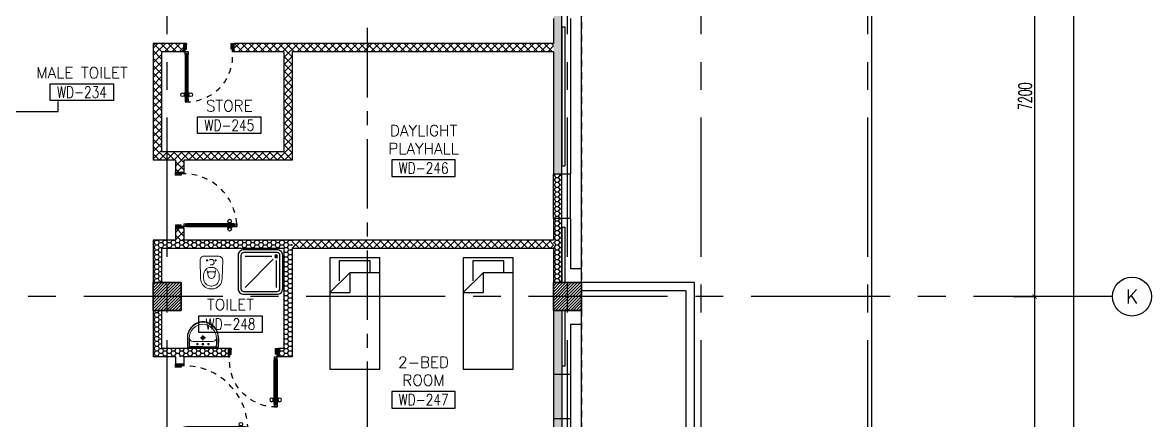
# Model space of a CAD drawing. Extents: x 88852.7 to 88945.7, y 39921.6 to 40001.1.
# Drawn here: x 88925.41 to 88945.71, y 39970.67 to 39977.82 of the extents above; entities that cross this region are included whole.
import ezdxf
from ezdxf.enums import TextEntityAlignment as Align

# ---------------------------------------------------------------- set-up
doc = ezdxf.new("R2010")
doc.units = 0
doc.header["$MEASUREMENT"] = 0
doc.header["$PDMODE"] = 34
for name, pattern in [('CENTER', [2, 1.25, -0.25, 0.25, -0.25]), ('CENTERX2', [4, 2.5, -0.5, 0.5, -0.5]), ('DASHED', [0.75, 0.5, -0.25]), ('HIDDEN', [0.375, 0.25, -0.125]), ('HIDDEN2', [0.1875, 0.125, -0.0625])]:
    doc.linetypes.add(name, pattern=pattern)
doc.layers.get('0').update_dxf_attribs({"linetype": 'CONTINUOUS'})
doc.layers.get('DEFPOINTS').update_dxf_attribs({"linetype": 'CONTINUOUS'})
for name, color, linetype in [('AX-CR', 2, 'CONTINUOUS'), ('AX-DIM', 4, 'CONTINUOUS'), ('AX-TXT', 2, 'CONTINUOUS'), ('AXES', 11, 'CENTERX2'), ('AXES1', 11, 'CENTER'), ('COL', 2, 'CONTINUOUS'), ('DOOR', 7, 'CONTINUOUS'), ('FIX', 3, 'CONTINUOUS'), ('FUR', 4, 'CONTINUOUS'), ('HAT', 8, 'CONTINUOUS'), ('HIDDEN', 9, 'HIDDEN2'), ('INSUL', 4, 'CONTINUOUS'), ('PROJ-L', 3, 'CONTINUOUS'), ('RM-BOX', 4, 'CONTINUOUS'), ('RM-NAME', 2, 'CONTINUOUS'), ('RM-NO', 2, 'CONTINUOUS'), ('WALL', 2, 'CONTINUOUS'), ('WallType', 11, 'CONTINUOUS'), ('WallType2', 3, 'CONTINUOUS'), ('WIN', 3, 'CONTINUOUS')]:
    doc.layers.add(name, color=color, linetype=linetype)
doc.styles.add('ROMANS', font='ROMANS.shx', dxfattribs={"width": 0.6})
doc.dimstyles.new('DIM-OUT', dxfattribs={"dimscale": 0, "dimtxt": 0.24, "dimasz": 0.08, "dimexe": 0.02, "dimexo": 0.02, "dimgap": 0.05, "dimtad": 1, "dimdec": 0, "dimlfac": 1000, "dimzin": 0, "dimdsep": 46, "dimtxsty": 'ROMANS', "dimblk1": 'ARCHTICK', "dimblk2": 'ARCHTICK', "dimsah": 1, "dimcen": 0.01, "dimdle": 0.08, "dimclrd": 4, "dimclre": 4, "dimclrt": 2, "dimadec": 0, "dimazin": 0, "dimtp": 2, "dimtm": 2, "dimtfac": 0.114286, "dimtdec": 0, "dimtix": 1, "dimtmove": 2, "dimatfit": 3, "dimldrblk": 'ARCHTICK', "dimfxl": 0, "dimtolj": 1, "dimtzin": 0, "dimarcsym": 0})
pattern_1 = [(0, (0, 0), (0.075, 0.04330127), [0.05, -0.1]), (120, (0, 0), (-0.074999999836, 0.043301270284), [0.05, -0.1]), (60, (0, 0), (1.64e-10, 0.086602540284), [-0.1, 0.05])]

# ---------------------------------------------------------------- blocks, each defined once
blk = doc.blocks.new('_ARCHTICK')
at = {"color": 0, "linetype": 'ByBlock', "const_width": 0.15}
blk.add_lwpolyline([(-0.5, -0.5), (0.5, 0.5)], dxfattribs=at)
blk = doc.blocks.new('*D615')
at = {"layer": 'AX-DIM', "color": 4, "lineweight": -2}
for p, q in [((88943.61, 39972.98), (88943.61, 39965.62)), ((88943.23, 39972.9), (88943.63, 39972.9)), ((88943.23, 39965.7), (88943.63, 39965.7))]:
    blk.add_line(p, q, dxfattribs=at)
at = {"layer": 'DEFPOINTS', "color": 0}
for p in [(88943.21, 39972.9), (88943.21, 39965.7), (88943.61, 39965.7)]:
    blk.add_point(p, dxfattribs=at)
at = {"layer": 'AX-DIM', "color": 4, "lineweight": -2, "xscale": 0.08, "yscale": 0.08, "zscale": 0.08}
for p, rotation in [((88943.61, 39972.9), 90), ((88943.61, 39965.7), 270)]:
    blk.add_blockref('_ARCHTICK', p, dxfattribs=dict(at, rotation=rotation))
at = {"layer": 'AX-DIM', "color": 2, "insert": (88943.44, 39969.3), "char_height": 0.24, "attachment_point": 5, "rotation": 90, "style": 'ROMANS'}
blk.add_mtext('\\A1;7200', dxfattribs=at)
blk = doc.blocks.new('*D616')
at = {"layer": 'AX-DIM', "color": 4, "lineweight": -2}
for p, q in [((88943.23, 39980.1), (88943.63, 39980.1)), ((88943.61, 39980.18), (88943.61, 39972.82)), ((88943.23, 39972.9), (88943.63, 39972.9))]:
    blk.add_line(p, q, dxfattribs=at)
at = {"layer": 'DEFPOINTS', "color": 0}
for p in [(88943.21, 39980.1), (88943.21, 39972.9), (88943.61, 39972.9)]:
    blk.add_point(p, dxfattribs=at)
at = {"layer": 'AX-DIM', "color": 4, "lineweight": -2, "xscale": 0.08, "yscale": 0.08, "zscale": 0.08}
for p, rotation in [((88943.61, 39980.1), 90), ((88943.61, 39972.9), 270)]:
    blk.add_blockref('_ARCHTICK', p, dxfattribs=dict(at, rotation=rotation))
at = {"layer": 'AX-DIM', "color": 2, "insert": (88943.44, 39976.5), "char_height": 0.24, "attachment_point": 5, "rotation": 90, "style": 'ROMANS'}
blk.add_mtext('\\A1;7200', dxfattribs=at)
blk = doc.blocks.new('*D617')
at = {"layer": 'AX-DIM', "color": 4, "lineweight": -2}
blk.add_line((88935.38, 39999.728), (88940.765, 39999.728), dxfattribs=at)
at = {"layer": 'AX-DIM', "color": 11, "lineweight": -2}
for p, q in [((88935.46, 39999.048), (88935.46, 39999.748)), ((88940.685, 39963.57), (88940.685, 39999.748))]:
    blk.add_line(p, q, dxfattribs=at)
at = {"layer": 'DEFPOINTS', "color": 0}
for p in [(88940.685, 39999.728), (88935.46, 39999.028), (88940.685, 39963.55)]:
    blk.add_point(p, dxfattribs=at)
at = {"layer": 'AX-DIM', "color": 4, "lineweight": -2, "xscale": 0.08, "yscale": 0.08, "zscale": 0.08, "rotation": 180}
blk.add_blockref('_ARCHTICK', (88935.46, 39999.728), dxfattribs=at)
at = {"layer": 'AX-DIM', "color": 4, "lineweight": -2, "xscale": 0.08, "yscale": 0.08, "zscale": 0.08}
blk.add_blockref('_ARCHTICK', (88940.685, 39999.728), dxfattribs=at)
at = {"layer": 'AX-DIM', "color": 2, "insert": (88938.073, 39999.898), "char_height": 0.24, "attachment_point": 5, "style": 'ROMANS'}
blk.add_mtext('\\A1;5225', dxfattribs=at)
blk = doc.blocks.new('*D630')
at = {"layer": 'AX-DIM', "color": 4, "lineweight": -2}
for p, q in [((88935.48, 39987.55), (88944.33, 39987.55)), ((88944.31, 39987.63), (88944.31, 39928.15)), ((88935.48, 39928.23), (88944.33, 39928.23))]:
    blk.add_line(p, q, dxfattribs=at)
at = {"layer": 'DEFPOINTS', "color": 0}
for p in [(88935.46, 39987.55), (88935.46, 39928.23), (88944.31, 39928.23)]:
    blk.add_point(p, dxfattribs=at)
at = {"layer": 'AX-DIM', "color": 4, "lineweight": -2, "xscale": 0.08, "yscale": 0.08, "zscale": 0.08}
for p, rotation in [((88944.31, 39987.55), 90), ((88944.31, 39928.23), 270)]:
    blk.add_blockref('_ARCHTICK', p, dxfattribs=dict(at, rotation=rotation))
at = {"layer": 'AX-DIM', "color": 2, "insert": (88944.14, 39957.89), "char_height": 0.24, "attachment_point": 5, "rotation": 90, "style": 'ROMANS'}
blk.add_mtext('\\A1;59320', dxfattribs=at)
blk = doc.blocks.new('WC1')
at = {"layer": 'FIX', "lineweight": 20}
for p, q in [((-210, 204), (-538, 194)), ((-727, 5), (-727, -5)), ((-674, 5), (-674, -5)), ((-534, 24), (-540, 0)), ((-540, 0), (-534, -24)), ((-475, 141), (-538, 141)), ((-395, 76), (-490, 60)), ((-339, 5), (-339, -5)), ((-137, 0), (-137, 131)), ((-137, -131), (-137, 0)), ((-538, -141), (-475, -141)), ((-538, -194), (-210, -204)), ((-490, -60), (-395, -76)), ((-213, -204), (-210, -204))]:
    blk.add_line(p, q, dxfattribs=at)
at = {"layer": 'FIX', "linetype": 'Continuous', "lineweight": 20}
blk.add_line((-420, -47), (-420, 45), dxfattribs=at)
at = {"layer": 'FIX', "linetype": 'HIDDEN2', "lineweight": 20, "ltscale": 0.3}
blk.add_circle((-245, 0), 49.8, dxfattribs=at)
at = {"layer": 'FIX', "linetype": 'HIDDEN', "lineweight": 20, "ltscale": 0.05}
for centre in [(-213, 78), (-213, -77)]:
    blk.add_circle(centre, 11.6, dxfattribs=at)
at = {"layer": 'FIX', "lineweight": 20}
for centre, radius, start, end in [((-210, 131), 73, 360, 90), ((-538, 5), 189, 90, 180), ((-538, 5), 136, 90, 180), ((-473, -7), 68.2, 128.9242, 152.8468), ((-464, -18), 82, 108.496, 128.9242), ((-475, 5), 136, 360, 90), ((-538, -5), 189, 180, 270), ((-538, -5), 136, 180, 270), ((-473, 7), 68.2, 207.1532, 231.0758), ((-464, 18), 82, 231.0758, 251.504), ((-475, -5), 136, 270, 0), ((-210, -131), 73, 270, 0)]:
    blk.add_arc(centre, radius, start, end, dxfattribs=at)
at = {"layer": 'FIX', "linetype": 'Continuous', "lineweight": 20}
for centre, start, end in [((-443, 46), 357.6662, 91.6121), ((-442, -46), 268.3879, 2.3338)]:
    blk.add_arc(centre, 22.3, start, end, dxfattribs=at)
blk = doc.blocks.new('SHR1')
at = {"layer": 'FIX'}
for p, q in [((-196, 196), (-700, 700)), ((-143, 218), (-143, 700)), ((-218, 143), (-700, 143))]:
    blk.add_line(p, q, dxfattribs=at)
for points in [[(-825, 125), (-825, 725, -0.414214), (-725, 825), (-125, 825, -0.414214), (-25, 725), (-25, 125, -0.414214), (-125, 25), (-725, 25, -0.414214)], [(-775, 125), (-775, 725, -0.414214), (-725, 775), (-125, 775, -0.414214), (-75, 725), (-75, 125, -0.414214), (-125, 75), (-725, 75, -0.414214)]]:
    blk.add_lwpolyline(points, format="xyb", close=True, dxfattribs=at)
for radius in [25, 15]:
    blk.add_circle((-143, 143), radius, dxfattribs=at)
blk = doc.blocks.new('LAV1')
at = {"layer": 'FIX', "linetype": 'ByBlock', "ltscale": 0.3}
for p, q in [((-280, 210), (-275, 50)), ((-245, 210), (-245, 85)), ((245, 210), (245, 85)), ((280, 210), (275, 50)), ((0, 60), (-220, 60)), ((0, 60), (220, 60))]:
    blk.add_line(p, q, dxfattribs=at)
at = {"layer": 'FIX', "linetype": 'Continuous', "lineweight": 20}
for p, q in [((-275, 210), (-275, 50)), ((275, 210), (275, 50)), ((0, 50), (-275, 50)), ((0, 50), (-252, 50)), ((0, 155), (-181, 155)), ((0, 155), (181, 155)), ((0, 50), (275, 50)), ((0, 50), (252, 50))]:
    blk.add_line(p, q, dxfattribs=at)
at = {"layer": 'FIX', "linetype": 'DASHED', "lineweight": 20, "ltscale": 0.05}
for p, q in [((50, 220), (-50, 220)), ((0, 170), (0, 270)), ((0, 170), (0, 270))]:
    blk.add_line(p, q, dxfattribs=at)
at = {"layer": 'FIX', "lineweight": 20}
for p, q in [((16, 107), (-15, 107)), ((0, 92), (0, 123))]:
    blk.add_line(p, q, dxfattribs=at)
for centre, radius in [((0, 220), 29.5), ((0, 220), 22.5), ((0, 107), 15.5)]:
    blk.add_circle(centre, radius, dxfattribs=at)
at = {"layer": 'FIX', "linetype": 'HIDDEN', "lineweight": 20, "ltscale": 0.05}
for centre in [(-100, 107), (100, 107)]:
    blk.add_circle(centre, 12.4, dxfattribs=at)
at = {"layer": 'FIX', "linetype": 'ByBlock', "ltscale": 0.3}
for centre, radius, start, end in [((7, 220), 287, 91.3776, 182.0064), ((-7, 220), 287, 357.9936, 88.6224), ((-220, 85), 24.9, 179.7021, 269.9486), ((220, 85), 24.9, 270.0514, 0.2979)]:
    blk.add_arc(centre, radius, start, end, dxfattribs=at)
at = {"layer": 'FIX', "linetype": 'Continuous', "lineweight": 20}
for centre, radius, start, end in [((8, 217), 283, 91.6988, 181.351), ((8, 212), 253, 91.7328, 180.4884), ((-8, 217), 283, 358.649, 88.3012), ((-8, 212), 253, 359.5116, 88.2672), ((-179, 222), 66.9, 190.2006, 268.0786), ((179, 222), 66.9, 271.9214, 349.7994)]:
    blk.add_arc(centre, radius, start, end, dxfattribs=at)
blk = doc.blocks.new('*X584')
at = {"color": 0}
for p, q in [((253129, 162707), (253611, 163190)), ((253129, 162760), (253558, 163190)), ((253129, 162813), (253505, 163190)), ((253129, 162866), (253452, 163190)), ((253129, 162919), (253399, 163190)), ((253129, 162972), (253346, 163190)), ((253129, 163025), (253293, 163190)), ((253129, 163079), (253240, 163190)), ((253129, 163132), (253187, 163190)), ((253164, 162690), (253629, 163154)), ((253217, 162690), (253629, 163101)), ((253270, 162690), (253629, 163048)), ((253323, 162690), (253629, 162995)), ((253376, 162690), (253629, 162942)), ((253429, 162690), (253629, 162889)), ((253482, 162690), (253629, 162836)), ((253535, 162690), (253629, 162783)), ((253588, 162690), (253629, 162730))]:
    blk.add_line(p, q, dxfattribs=at)
blk = doc.blocks.new('COL50')
at = {"layer": 'COL'}
blk.add_lwpolyline([(-250, 250), (-250, -250), (250, -250), (250, 250)], close=True, dxfattribs=at)
blk = doc.blocks.new('RM1')
at = {"layer": 'RM-BOX'}
blk.add_lwpolyline([(570, -200), (-570, -200), (-570, -500), (570, -500)], close=True, dxfattribs=at)
at = {"layer": 'RM-NAME', "style": 'ROMANS'}
for tag, p in [('ROOMNAME1', (0, 324)), ('ROOMNAME2', (0, 0))]:
    blk.add_attdef(tag, text='', height=200, dxfattribs=at).set_placement(p, align=Align.MIDDLE)
at = {"layer": 'RM-NO', "style": 'ROMANS', "width": 0.8}
blk.add_attdef('ROOMNO', text='', height=200, dxfattribs=at).set_placement((0, -350), align=Align.MIDDLE)
blk = doc.blocks.new('AH20A')
at = {"layer": 'FUR'}
for p, q in [((0, 0.5), (0, -0.5)), ((1, 0.5), (0, 0.5)), ((0.136, 0.5), (0.136, -0.099)), ((1, -0.5), (1, 0.5)), ((0.136, 0.311), (0.028, 0.311)), ((0.028, 0.311), (0.028, -0.309)), ((0.136, -0.099), (0.313, -0.5)), ((0.136, -0.099), (0.313, -0.099)), ((0.313, -0.5), (0.313, -0.099)), ((0.028, -0.309), (0.208, -0.309)), ((0, -0.5), (1, -0.5))]:
    blk.add_line(p, q, dxfattribs=at)
blk = doc.blocks.new('DOOR90')
at = {"layer": 'DOOR', "linetype": 'ByBlock'}
for p, q in [((0, 0), (-150, 0)), ((-200, -25), (-1000, -25)), ((-200, -42), (-1000, -42)), ((-200, -58), (-1000, -58)), ((-1000, -75), (-200, -75))]:
    blk.add_line(p, q, dxfattribs=at)
at = {"layer": 'DOOR', "color": 0, "linetype": 'ByBlock'}
for p, q in [((-150, 0), (-150, -25)), ((-150, 0), (0, 0)), ((0, -50), (0, 0)), ((-1050, -25), (-1050, -75)), ((-1050, -75), (-1050, -25)), ((-1000, -25), (-1050, -25)), ((-1000, -75), (-1050, -75)), ((-1020, -42), (-1020, -58)), ((-1000, -42), (-1020, -42)), ((-1000, -58), (-1020, -58)), ((-1000, -25), (-1000, -42)), ((-1000, -58), (-1000, -75)), ((-968, -25), (-968, -18)), ((-878, -18), (-968, -18)), ((-968, -75), (-968, -82)), ((-878, -82), (-968, -82)), ((-955, -18), (-955, -9)), ((-955, -9), (-890, -9)), ((-955, -18), (-890, -18)), ((-955, -82), (-955, -91)), ((-955, -82), (-890, -82)), ((-955, -91), (-890, -91)), ((-890, -18), (-890, -9)), ((-890, -82), (-890, -91)), ((-878, -25), (-878, -18)), ((-878, -75), (-878, -82)), ((-200, -42), (-200, -25)), ((-200, -25), (-150, -25)), ((-180, -42), (-200, -42)), ((-200, -75), (-200, -58)), ((-200, -58), (-180, -58)), ((-150, -75), (-200, -75)), ((-180, -58), (-180, -42)), ((-150, -75), (-150, -25)), ((-150, -25), (-100, -25)), ((-100, -25), (-100, -50)), ((-100, -50), (0, -50)), ((-150, -900), (-150, -875)), ((-150, -875), (-100, -875)), ((0, -900), (-150, -900)), ((-150, -900), (0, -900)), ((-100, -850), (0, -850)), ((-100, -875), (-100, -850)), ((0, -850), (0, -900))]:
    blk.add_line(p, q, dxfattribs=at)
at = {"layer": 'DOOR', "color": 9, "linetype": 'ByBlock'}
for p, q in [((0, -50), (-114, 0)), ((0, -50), (-40, 0)), ((0, -50), (-100, -37)), ((0, -850), (-114, -900)), ((0, -850), (-100, -863)), ((0, -850), (-40, -900))]:
    blk.add_line(p, q, dxfattribs=at)
at = {"layer": 'DOOR', "color": 0, "linetype": 'ByBlock'}
for centre in [(-923, 24), (-923, -124)]:
    blk.add_circle(centre, 32.4, dxfattribs=at)
at = {"layer": 'DOOR', "color": 9, "linetype": 'ByBlock'}
for centre, radius, start, end in [((0, -50), 74.4, 137.7764, 180), ((0, -50), 54.4, 113.2074, 180), ((0, -50), 154, 161.1053, 166.2858), ((0, -50), 134, 158.1598, 169.28), ((0, -50), 114, 154.0838, 167.3774), ((0, -50), 94.4, 148.0182, 180), ((0, -50), 34.4, 90, 180), ((0, -50), 14.4, 90, 180), ((0, -850), 154, 193.7142, 198.8947), ((0, -850), 134, 190.72, 201.8402), ((0, -850), 94.4, 180, 211.9818), ((0, -850), 74.4, 180, 222.2236), ((0, -850), 54.4, 180, 246.7926), ((0, -850), 34.4, 180, 270), ((0, -850), 14.4, 180, 270)]:
    blk.add_arc(centre, radius, start, end, dxfattribs=at)
at = {"layer": 'DOOR', "linetype": 'HIDDEN', "ltscale": 0.5}
blk.add_arc((-222, -50), 828, 178.2701, 275.003, dxfattribs=at)
blk = doc.blocks.new('DOOR-10')
at = {"layer": 'DOOR', "color": 0, "linetype": 'ByBlock'}
for p, q in [((-76, 1018), (-83, 1018)), ((-83, 928), (-83, 1018)), ((-26, 1100), (-76, 1100)), ((-76, 1100), (-26, 1100)), ((-76, 1050), (-76, 1100)), ((-59, 1050), (-76, 1050)), ((-43, 1070), (-59, 1070)), ((-59, 1050), (-59, 1070)), ((-43, 1050), (-43, 1070)), ((-26, 1050), (-43, 1050)), ((-26, 1050), (-26, 1100)), ((-26, 1018), (-18, 1018)), ((-18, 928), (-18, 1018)), ((-83, 1005), (-92, 1005)), ((-92, 1005), (-92, 940)), ((-83, 940), (-92, 940)), ((-83, 1005), (-83, 940)), ((-76, 928), (-83, 928)), ((-26, 928), (-18, 928)), ((-18, 1005), (-9, 1005)), ((-18, 1005), (-18, 940)), ((-18, 940), (-9, 940)), ((-9, 1005), (-9, 940)), ((-1001, 0), (-1001, 150)), ((-1001, 150), (-976, 150)), ((-1001, 150), (-1001, 0)), ((-951, 0), (-1001, 0)), ((-976, 150), (-976, 100)), ((-976, 100), (-951, 100)), ((-951, 100), (-951, 0)), ((-76, 200), (-59, 200)), ((-76, 150), (-76, 200)), ((-76, 150), (-26, 150)), ((-59, 200), (-59, 180)), ((-59, 180), (-43, 180)), ((-51, 100), (-51, 0)), ((-26, 100), (-51, 100)), ((-51, 0), (-1, 0)), ((-43, 200), (-26, 200)), ((-43, 180), (-43, 200)), ((-26, 200), (-26, 150)), ((-1, 150), (-26, 150)), ((-26, 150), (-26, 100))]:
    blk.add_line(p, q, dxfattribs=at)
at = {"layer": 'DOOR', "linetype": 'ByBlock'}
for p, q in [((-76, 1050), (-76, 200)), ((-59, 200), (-59, 1050)), ((-43, 200), (-43, 1050)), ((-26, 200), (-26, 1050))]:
    blk.add_line(p, q, dxfattribs=at)
at = {"layer": 'DOOR', "color": 9, "linetype": 'ByBlock'}
for p, q in [((-951, 0), (-1001, 114)), ((-951, 0), (-1001, 40)), ((-951, 0), (-964, 100)), ((-51, 0), (-1, 114)), ((-51, 0), (-37, 100)), ((-51, 0), (-1, 40)), ((-1, 0), (-1, 150))]:
    blk.add_line(p, q, dxfattribs=at)
at = {"layer": 'DOOR', "color": 0, "linetype": 'ByBlock'}
for centre in [(-124, 973), (23, 973)]:
    blk.add_circle(centre, 32.4, dxfattribs=at)
at = {"layer": 'DOOR', "linetype": 'HIDDEN', "ltscale": 0.5}
blk.add_arc((-23, 149), 952, 93.1482, 179.9482, dxfattribs=at)
at = {"layer": 'DOOR', "color": 9, "linetype": 'ByBlock'}
for centre, radius, start, end in [((-951, 0), 154, 103.7142, 108.8947), ((-951, 0), 134, 100.72, 111.8402), ((-951, 0), 94.4, 90, 121.9818), ((-951, 0), 74.4, 90, 132.2236), ((-951, 0), 54.4, 90, 156.7926), ((-951, 0), 34.4, 90, 180), ((-951, 0), 14.4, 90, 180), ((-51, 0), 94.4, 58.0182, 90), ((-51, 0), 74.4, 47.7764, 90), ((-51, 0), 54.4, 23.2074, 90), ((-51, 0), 34.4, 0, 90), ((-51, 0), 14.4, 0, 90), ((-51, 0), 134, 68.1598, 79.28), ((-51, 0), 114, 64.0838, 77.3774), ((-51, 0), 154, 71.1053, 76.2858)]:
    blk.add_arc(centre, radius, start, end, dxfattribs=at)
blk = doc.blocks.new('*X583')
at = {"color": 0}
for p, q in [((245929, 162720), (246399, 163190)), ((245929, 162773), (246345, 163190)), ((245929, 162826), (246292, 163190)), ((245929, 162879), (246239, 163190)), ((245929, 162932), (246186, 163190)), ((245929, 162985), (246133, 163190)), ((245929, 163038), (246080, 163190)), ((245929, 163091), (246027, 163190)), ((245929, 163144), (245974, 163190)), ((245952, 162690), (246429, 163167)), ((246005, 162690), (246429, 163114)), ((246058, 162690), (246429, 163061)), ((246111, 162690), (246429, 163008)), ((246164, 162690), (246429, 162955)), ((246217, 162690), (246429, 162902)), ((246270, 162690), (246429, 162849)), ((246323, 162690), (246429, 162796)), ((246376, 162690), (246429, 162742))]:
    blk.add_line(p, q, dxfattribs=at)
blk = doc.blocks.new('DOOR100')
at = {"layer": 'DOOR', "color": 0, "linetype": 'ByBlock'}
for p, q in [((-83, 1129), (-83, 1219)), ((-76, 1219), (-83, 1219)), ((-76, 1251), (-76, 1301)), ((-76, 1301), (-26, 1301)), ((-26, 1301), (-76, 1301)), ((-59, 1251), (-76, 1251)), ((-59, 1251), (-59, 1271)), ((-43, 1271), (-59, 1271)), ((-43, 1251), (-43, 1271)), ((-26, 1251), (-43, 1251)), ((-26, 1251), (-26, 1301)), ((-26, 1219), (-19, 1219)), ((-19, 1129), (-19, 1219)), ((-92, 1206), (-92, 1141)), ((-83, 1206), (-92, 1206)), ((-83, 1141), (-92, 1141)), ((-83, 1206), (-83, 1141)), ((-76, 1129), (-83, 1129)), ((-26, 1129), (-19, 1129)), ((-19, 1206), (-19, 1141)), ((-19, 1206), (-10, 1206)), ((-19, 1141), (-10, 1141)), ((-10, 1206), (-10, 1141)), ((-1201, 0), (-1201, 150)), ((-1201, 150), (-1176, 150)), ((-1201, 150), (-1201, 0)), ((-1151, 0), (-1201, 0)), ((-1176, 150), (-1176, 100)), ((-1176, 100), (-1151, 100)), ((-1151, 100), (-1151, 0)), ((-76, 200), (-59, 200)), ((-76, 150), (-76, 200)), ((-76, 150), (-26, 150)), ((-59, 200), (-59, 180)), ((-59, 180), (-43, 180)), ((-51, 100), (-51, 0)), ((-26, 100), (-51, 100)), ((-51, 0), (-1, 0)), ((-43, 200), (-26, 200)), ((-43, 180), (-43, 200)), ((-26, 200), (-26, 150)), ((-1, 150), (-26, 150)), ((-26, 150), (-26, 100)), ((-1, 150), (-1, 0))]:
    blk.add_line(p, q, dxfattribs=at)
at = {"layer": 'DOOR', "linetype": 'ByBlock'}
for p, q in [((-76, 1251), (-76, 200)), ((-59, 200), (-59, 1251)), ((-43, 200), (-43, 1251)), ((-26, 200), (-26, 1251))]:
    blk.add_line(p, q, dxfattribs=at)
at = {"layer": 'DOOR', "color": 9, "linetype": 'ByBlock'}
for p, q in [((-1151, 0), (-1201, 114)), ((-1151, 0), (-1201, 40)), ((-1151, 0), (-1164, 100)), ((-51, 0), (-1, 114)), ((-51, 0), (-38, 100)), ((-51, 0), (-1, 40))]:
    blk.add_line(p, q, dxfattribs=at)
at = {"layer": 'DOOR', "color": 0, "linetype": 'ByBlock'}
for centre in [(-125, 1174), (22, 1174)]:
    blk.add_circle(centre, 32.4, dxfattribs=at)
at = {"layer": 'DOOR', "linetype": 'HIDDEN', "ltscale": 0.5}
blk.add_arc((-27, 152), 1149, 89.961, 180.0931, dxfattribs=at)
at = {"layer": 'DOOR', "color": 9, "linetype": 'ByBlock'}
for centre, radius, start, end in [((-1151, 0), 154, 103.7142, 108.8947), ((-1151, 0), 134, 100.72, 111.8402), ((-1151, 0), 94.4, 90, 121.9818), ((-1151, 0), 74.4, 90, 132.2236), ((-1151, 0), 54.4, 90, 156.7926), ((-1151, 0), 34.4, 90, 180), ((-1151, 0), 14.4, 90, 180), ((-51, 0), 94.4, 58.0182, 90), ((-51, 0), 74.4, 47.7764, 90), ((-51, 0), 54.4, 23.2074, 90), ((-51, 0), 34.4, 0, 90), ((-51, 0), 14.4, 0, 90), ((-51, 0), 134, 68.1598, 79.28), ((-51, 0), 114, 64.0838, 77.3774), ((-51, 0), 154, 71.1053, 76.2858)]:
    blk.add_arc(centre, radius, start, end, dxfattribs=at)
blk = doc.blocks.new('AXR')
at = {"layer": 'AX-CR'}
blk.add_circle((350, 0), 350, dxfattribs=at)
at = {"layer": 'AX-TXT', "style": 'ROMANS'}
blk.add_attdef('AX', text='', height=250, dxfattribs=at).set_placement((350, 0), align=Align.MIDDLE)

msp = doc.modelspace()

# ---------------------------------------------------------------- hatches: boundary and pattern name
at = {"layer": 'WallType', "linetype": 'Continuous'}
h = msp.add_hatch(dxfattribs=at)
h.set_pattern_fill('ANSI37', color=256, scale=0.75, style=0)
h.paths.add_polyline_path([(88931.6103, 39977.4496), (88929.2103, 39977.4496), (88929.2103, 39977.2996), (88930.1103, 39977.2996), (88930.1103, 39975.4996), (88928.0103, 39975.4996), (88928.0103, 39975.3496), (88928.1603, 39975.3496), (88928.1603, 39975.1321), (88928.3103, 39975.1321), (88928.3103, 39975.3496), (88930.2603, 39975.3496), (88930.2603, 39977.2996), (88931.6103, 39977.2996)])
h.paths.add_polyline_path([(88934.9603, 39977.4496), (88931.6103, 39977.4496), (88931.6103, 39977.2996), (88934.9603, 39977.2996)])
h.paths.add_polyline_path([(88928.3103, 39977.4496), (88928.0103, 39977.4496), (88928.0103, 39977.2996), (88928.3103, 39977.2996)], flags=17)
h.paths.add_polyline_path([(88928.0103, 39977.4496), (88927.7603, 39977.4496), (88927.7603, 39975.3496), (88928.0103, 39975.3496), (88928.0103, 39975.4996), (88927.9103, 39975.4996), (88927.9103, 39977.2996), (88928.0103, 39977.2996)])
h.paths.add_polyline_path([(88934.9603, 39973.9146), (88931.6103, 39973.9146), (88931.6103, 39973.7646), (88934.9603, 39973.7646)])
h.paths.add_polyline_path([(88931.6103, 39973.9146), (88930.2603, 39973.9146), (88930.2603, 39973.7646), (88931.6103, 39973.7646)])
h.paths.add_polyline_path([(88928.3103, 39974.1321), (88928.1603, 39974.1321), (88928.1603, 39973.9146), (88928.3103, 39973.9146)])
at = {"layer": 'WallType2', "linetype": 'Continuous'}
h = msp.add_hatch(dxfattribs=at)
h.set_pattern_fill('HONEY', color=256, scale=0.4, style=0)
h.set_pattern_definition(pattern_1)
h.paths.add_polyline_path([(88935.1103, 39979.8496), (88934.9603, 39979.8496), (88934.9603, 39978.6996), (88935.1103, 39978.6996)])
h.paths.add_polyline_path([(88935.1103, 39978.6996), (88934.9603, 39978.6996), (88934.9603, 39978.6981), (88934.9603, 39977.8996), (88935.1103, 39977.8996)])
h.paths.add_polyline_path([(88935.1103, 39977.8996), (88934.9603, 39977.8996), (88934.9603, 39977.4496), (88934.9603, 39975.0996), (88935.1103, 39975.0996)])
h = msp.add_hatch(dxfattribs=at)
h.set_pattern_fill('HONEY', color=256, scale=0.4, style=0)
h.set_pattern_definition(pattern_1)
h.paths.add_polyline_path([(88935.1103, 39975.0996), (88934.9603, 39975.0996), (88934.9603, 39974.2996), (88935.1103, 39974.2996)])
h.paths.add_polyline_path([(88935.1103, 39974.2996), (88934.9603, 39974.2996), (88934.9603, 39973.7646), (88934.9603, 39973.1496), (88935.1103, 39973.1496)])
h = msp.add_hatch(dxfattribs=at)
h.set_pattern_fill('HONEY', color=256, scale=0.4, style=0)
h.set_pattern_definition(pattern_1)
h.paths.add_polyline_path([(88927.9103, 39972.6496), (88927.7603, 39972.6496), (88927.7603, 39971.8146), (88928.0103, 39971.8146), (88928.0103, 39971.9646), (88927.9103, 39971.9646)])
h.paths.add_polyline_path([(88929.1103, 39971.9646), (88928.0103, 39971.9646), (88928.0103, 39971.8146), (88928.1603, 39971.8146), (88929.1103, 39971.8146)])
h.paths.add_polyline_path([(88927.9103, 39973.7646), (88928.0103, 39973.7646), (88928.0103, 39973.9146), (88927.7603, 39973.9146), (88927.7603, 39973.1496), (88927.9103, 39973.1496)])
h.paths.add_polyline_path([(88930.2603, 39973.9146), (88928.1603, 39973.9146), (88928.0103, 39973.9146), (88928.0103, 39973.7646), (88930.1103, 39973.7646), (88930.1103, 39972.8996), (88930.2603, 39972.8996)])
h.paths.add_polyline_path([(88930.2603, 39972.8996), (88930.1103, 39972.8996), (88930.1103, 39971.9646), (88930.0103, 39971.9646), (88930.0103, 39971.8146), (88930.2603, 39971.8146)])
h = msp.add_hatch(dxfattribs=at)
h.set_pattern_fill('HONEY', color=256, scale=0.4, style=0)
h.set_pattern_definition(pattern_1)
h.paths.add_polyline_path([(88935.1103, 39972.6496), (88934.9603, 39972.6496), (88934.9603, 39971.4996), (88935.1103, 39971.4996)])
h.paths.add_polyline_path([(88935.1103, 39971.4996), (88934.9603, 39971.4996), (88934.9603, 39970.6996), (88935.1103, 39970.6996)])
h.paths.add_polyline_path([(88935.1103, 39970.6996), (88934.9603, 39970.6996), (88934.9603, 39970.2296), (88934.9603, 39967.8996), (88935.1103, 39967.8996)])

# ---------------------------------------------------------------- linework, layer by layer
at = {"layer": 'AXES'}
for p, q in [((88928.0103, 39921.6153), (88928.0103, 40000.4279)), ((88935.2103, 39921.6153), (88935.2103, 40000.4279)), ((88937.6103, 39921.6153), (88937.6103, 40000.4279)), ((88940.6103, 39921.6153), (88940.6103, 40000.4279)), ((88945.0103, 39972.8996), (88876.9703, 39972.8996))]:
    msp.add_line(p, q, dxfattribs=at)
at = {"layer": 'AXES1'}
msp.add_line((88931.6103, 39928.4796), (88931.6103, 39987.2996), dxfattribs=at)
at = {"layer": 'HIDDEN'}
msp.add_line((88935.4603, 39987.0576), (88935.4603, 39928.7296), dxfattribs=at)
at = {"layer": 'INSUL'}
for p, q in [((88935.1103, 39977.7496), (88935.1103, 39975.2496)), ((88935.1103, 39977.7496), (88935.1603, 39977.7496)), ((88935.1603, 39977.7496), (88935.1603, 39975.2496)), ((88935.1103, 39975.2496), (88935.1603, 39975.2496)), ((88935.1103, 39974.1496), (88935.1603, 39974.1496)), ((88935.1103, 39974.1496), (88935.1103, 39973.1496)), ((88935.1603, 39974.1496), (88935.1603, 39973.1496)), ((88935.1103, 39972.6496), (88935.1103, 39971.6496)), ((88935.1603, 39972.6496), (88935.1603, 39971.6496)), ((88935.1603, 39971.6496), (88935.1103, 39971.6496))]:
    msp.add_line(p, q, dxfattribs=at)
at = {"layer": 'PROJ-L'}
for p, q in [((88935.4603, 39973.1496), (88935.4603, 39979.8496)), ((88935.4603, 39965.9496), (88935.4603, 39973.1496))]:
    msp.add_line(p, q, dxfattribs=at)
at = {"layer": 'PROJ-L', "linetype": 'Continuous'}
for p, q in [((88937.486, 39973.1496), (88935.4603, 39973.1496)), ((88937.486, 39973.1496), (88937.486, 39965.4496)), ((88937.336, 39972.9996), (88935.4603, 39972.9996)), ((88937.336, 39972.9996), (88937.336, 39965.5996))]:
    msp.add_line(p, q, dxfattribs=at)
at = {"layer": 'RM-NAME', "color": 5, "linetype": 'ByBlock'}
for p, q in [((88926.0473, 39976.2264), (88926.0473, 39976.4061)), ((88924.7323, 39976.2264), (88926.0473, 39976.2264))]:
    msp.add_line(p, q, dxfattribs=at)
at = {"layer": 'WALL'}
for p, q in [((88934.9603, 39977.8996), (88934.9603, 39977.4496)), ((88935.2603, 39977.8996), (88935.2603, 39975.0996)), ((88928.3103, 39977.4496), (88927.7603, 39977.4496)), ((88934.9603, 39977.4496), (88929.2103, 39977.4496)), ((88928.3103, 39977.2996), (88927.9103, 39977.2996)), ((88930.1103, 39977.2996), (88929.2103, 39977.2996)), ((88934.9603, 39977.2996), (88930.2603, 39977.2996)), ((88934.9603, 39977.2996), (88934.9603, 39975.0996)), ((88930.1103, 39975.4996), (88927.9103, 39975.4996)), ((88928.1603, 39975.3496), (88927.7603, 39975.3496)), ((88930.2603, 39975.3496), (88928.3103, 39975.3496)), ((88935.2603, 39975.0996), (88934.9603, 39975.0996)), ((88935.2603, 39974.2996), (88934.9603, 39974.2996)), ((88935.2103, 39974.2996), (88934.9603, 39974.2996)), ((88935.2603, 39974.2996), (88934.9603, 39974.2996)), ((88934.9603, 39974.2996), (88934.9603, 39973.9146)), ((88935.2603, 39974.2996), (88935.1603, 39974.2996)), ((88935.2603, 39974.2996), (88935.2103, 39974.2996)), ((88935.2603, 39974.2996), (88935.2603, 39973.3996)), ((88928.1603, 39973.9146), (88927.7603, 39973.9146)), ((88930.1103, 39973.7646), (88927.9103, 39973.7646)), ((88934.9603, 39973.9146), (88928.3103, 39973.9146)), ((88934.9603, 39973.7646), (88930.2603, 39973.7646)), ((88934.9603, 39973.7646), (88934.9603, 39973.1496)), ((88935.4603, 39973.3996), (88935.2603, 39973.3996)), ((88935.4603, 39972.3996), (88935.4603, 39973.3996)), ((88934.9603, 39972.6496), (88934.9603, 39971.4996)), ((88935.2603, 39972.3996), (88935.2603, 39971.4996)), ((88935.4603, 39972.3996), (88935.2603, 39972.3996)), ((88929.1103, 39971.9646), (88927.9103, 39971.9646)), ((88930.1103, 39971.9646), (88930.0103, 39971.9646)), ((88928.1603, 39971.8146), (88927.7603, 39971.8146)), ((88929.1103, 39971.8146), (88928.3103, 39971.8146)), ((88930.2603, 39971.8146), (88930.0103, 39971.8146)), ((88935.2603, 39971.4996), (88934.9603, 39971.4996)), ((88934.9603, 39970.6996), (88934.9603, 39970.3796)), ((88935.2603, 39970.6996), (88934.9603, 39970.6996)), ((88935.2603, 39970.6996), (88935.2603, 39967.8996))]:
    msp.add_line(p, q, dxfattribs=at)
at = {"layer": 'WALL', "linetype": 'ByBlock'}
for p, q in [((88927.7603, 39977.4496), (88927.7603, 39975.3496)), ((88928.3103, 39977.4496), (88928.3103, 39977.2996)), ((88929.2103, 39977.4496), (88929.2103, 39977.2996)), ((88927.9103, 39977.2996), (88927.9103, 39975.4996)), ((88930.1103, 39977.2996), (88930.1103, 39975.4996)), ((88930.2603, 39977.2996), (88930.2603, 39975.3496)), ((88928.1603, 39975.3496), (88928.1603, 39975.1321)), ((88928.3103, 39975.3496), (88928.3103, 39975.1321)), ((88928.1603, 39975.1321), (88928.3103, 39975.1321)), ((88928.1603, 39974.1321), (88928.3103, 39974.1321)), ((88928.1603, 39974.1321), (88928.1603, 39973.9146)), ((88928.3103, 39974.1321), (88928.3103, 39973.9146)), ((88927.7603, 39973.9146), (88927.7603, 39971.8146)), ((88927.9103, 39973.7646), (88927.9103, 39973.1496)), ((88930.1103, 39973.7646), (88930.1103, 39971.9646)), ((88930.2603, 39973.7646), (88930.2603, 39971.8146)), ((88927.9103, 39972.6496), (88927.9103, 39971.9646)), ((88929.1103, 39971.9646), (88929.1103, 39971.8146)), ((88930.0103, 39971.9646), (88930.0103, 39971.8146)), ((88928.1603, 39971.8146), (88928.1603, 39971.6801)), ((88928.3103, 39971.8146), (88928.3103, 39971.6801)), ((88928.1603, 39971.6801), (88928.3103, 39971.6801))]:
    msp.add_line(p, q, dxfattribs=at)
at = {"layer": 'WALL', "linetype": 'ByBlock', "ltscale": 0.3}
for points in [[(88928.2603, 39973.1496), (88927.7603, 39973.1496), (88927.7603, 39972.6496), (88928.2603, 39972.6496)], [(88935.4603, 39973.1496), (88934.9603, 39973.1496), (88934.9603, 39972.6496), (88935.4603, 39972.6496)]]:
    msp.add_lwpolyline(points, close=True, dxfattribs=at)
at = {"layer": 'WIN'}
for p, q in [((88935.1103, 39973.1496), (88935.1103, 39979.8496)), ((88934.9603, 39975.0981), (88934.9603, 39975.0996)), ((88934.9603, 39974.2996), (88934.9603, 39975.0996)), ((88934.9603, 39975.0981), (88934.9603, 39975.0996)), ((88934.9603, 39974.2996), (88934.9603, 39975.0996)), ((88935.2603, 39975.0981), (88935.2603, 39975.0996)), ((88935.2603, 39974.2996), (88935.2603, 39975.0996)), ((88935.2603, 39975.0981), (88935.2603, 39975.0996)), ((88935.2603, 39974.2996), (88935.2603, 39975.0996)), ((88934.9603, 39974.2996), (88934.9603, 39974.3)), ((88934.9603, 39974.2996), (88934.9603, 39974.3)), ((88935.2103, 39974.2996), (88935.2103, 39974.3)), ((88935.2103, 39974.2996), (88935.2103, 39974.3)), ((88935.2603, 39974.2996), (88935.2603, 39974.3)), ((88935.2603, 39974.2996), (88935.2603, 39974.3)), ((88935.1103, 39972.6496), (88935.1103, 39965.9496)), ((88934.9603, 39971.4996), (88934.9603, 39970.6996)), ((88934.9603, 39971.4996), (88934.9603, 39970.6996)), ((88935.1103, 39971.4996), (88935.1103, 39970.6996)), ((88935.2603, 39971.4996), (88935.2603, 39970.6996)), ((88935.2603, 39971.4996), (88935.2603, 39970.6996))]:
    msp.add_line(p, q, dxfattribs=at)

# ---------------------------------------------------------------- block references
at = {"layer": 'AXES', "xscale": 0.001000000003841706, "yscale": 0.000999999996565748, "zscale": 0.001}
msp.add_blockref('AXR', (88945.0103, 39972.8996), dxfattribs=at).add_auto_attribs({'AX': 'K'})
at = {"layer": 'COL', "xscale": -0.001000000003841706, "yscale": 0.000999999996565748, "zscale": 0.001}
for p in [(88928.0103, 39972.8996), (88935.2103, 39972.8996)]:
    msp.add_blockref('COL50', p, dxfattribs=at)
at = {"layer": 'DOOR', "color": 0, "linetype": 'ByBlock', "yscale": 0.000999999996565748, "zscale": 0.001}
for name, p, xscale, rotation in [('DOOR90', (88928.3103, 39977.4496), 0.000999999996565748, 90), ('DOOR90', (88930.0103, 39971.9646), -0.000999999996565748, 270), ('DOOR100', (88928.1603, 39970.4801), 0.000999999996565748, 270)]:
    msp.add_blockref(name, p, dxfattribs=dict(at, xscale=xscale, rotation=rotation))
at = {"layer": 'DOOR', "color": 0, "linetype": 'ByBlock', "ltscale": 0.3, "xscale": 0.000999999996565748, "yscale": 0.000999999996565748, "zscale": 0.001, "rotation": 270}
msp.add_blockref('DOOR-10', (88928.1603, 39974.1314), dxfattribs=at)
at = {"layer": 'FIX'}
for name, p, xscale, yscale, zscale, rotation in [('SHR1', (88930.1123, 39973.7646), -0.001000000003841706, 0.000999999996565748, 0.001, 180), ('WC1', (88928.8053, 39973.7626), 0.000999999996565748, 0.000999999996565748, 0.001, 90), ('AH20A', (88931.3834, 39973.5963), 2, 0.9000000000014552, 2, 270), ('AH20A', (88933.7822, 39973.5963), 2, 0.9000000000014552, 2, 270)]:
    msp.add_blockref(name, p, dxfattribs=dict(at, xscale=xscale, yscale=yscale, zscale=zscale, rotation=rotation))
at = {"layer": 'FIX', "xscale": 0.001000000003841706, "yscale": 0.000999999996565748, "zscale": 0.001}
msp.add_blockref('LAV1', (88928.6528, 39971.9376), dxfattribs=at)
at = {"layer": 'HAT', "xscale": 0.001000000003841706, "yscale": 0.000999999996565748, "zscale": 0.001}
for name in ['*X583', '*X584']:
    msp.add_blockref(name, (88681.8317, 39809.9598), dxfattribs=at)
at = {"layer": 'RM-NAME'}
ref = msp.add_blockref('RM1', (88926.4773, 39976.9236), dxfattribs=dict(at, xscale=-0.001000000003841706, yscale=0.000999999996565748, zscale=0.001))
ref.add_attrib('ROOMNO', 'WD-234', dxfattribs={"layer": 'RM-NO', "height": 0.2, "style": 'ROMANS', "width": 0.8}).set_placement((88926.4773, 39976.5736), align=Align.MIDDLE)
ref.add_attrib('ROOMNAME2', 'MALE TOILET', dxfattribs={"height": 0.2, "style": 'ROMANS'}).set_placement((88926.4773, 39976.9236), align=Align.MIDDLE)
ref = msp.add_blockref('RM1', (88929.1273, 39976.3289), dxfattribs=dict(at, xscale=-0.001000000003841706, yscale=0.000999999996565748, zscale=0.001))
ref.add_attrib('ROOMNO', 'WD-245', dxfattribs={"layer": 'RM-NO', "height": 0.2, "style": 'ROMANS', "width": 0.8}).set_placement((88929.1273, 39975.9789), align=Align.MIDDLE)
ref.add_attrib('ROOMNAME2', 'STORE', dxfattribs={"height": 0.2, "style": 'ROMANS'}).set_placement((88929.1273, 39976.3289), align=Align.MIDDLE)
at = {"layer": 'RM-NAME', "xscale": 0.001000000003841706, "yscale": 0.000999999996565748, "zscale": 0.001}
for p, values in [((88932.621, 39975.5589), {'ROOMNO': 'WD-246', 'ROOMNAME2': 'PLAYHALL', 'ROOMNAME1': 'DAYLIGHT'}), ((88932.621, 39971.3944), {'ROOMNO': 'WD-247', 'ROOMNAME2': 'ROOM', 'ROOMNAME1': '2-BED'})]:
    msp.add_blockref('RM1', p, dxfattribs=at).add_auto_attribs(values)
at = {"layer": 'RM-NAME'}
ref = msp.add_blockref('RM1', (88929.1486, 39972.7548), dxfattribs=dict(at, xscale=-0.001000000003841706, yscale=0.000999999996565748, zscale=0.001))
ref.add_attrib('ROOMNO', 'WD-248', dxfattribs={"layer": 'RM-NO', "height": 0.2, "style": 'ROMANS', "width": 0.8}).set_placement((88929.1486, 39972.4048), align=Align.MIDDLE)
ref.add_attrib('ROOMNAME2', 'TOILET', dxfattribs={"height": 0.2, "style": 'ROMANS'}).set_placement((88929.1486, 39972.7548), align=Align.MIDDLE)

# ---------------------------------------------------------------- dimensions: what is measured, and where the dimension line sits
at = {"layer": 'AX-DIM'}
dim = msp.add_linear_dim(base=(88940.6853, 39999.7279), p1=(88935.4603, 39999.0279), p2=(88940.6853, 39963.5496), dimstyle='DIM-OUT', override={"dimscale": 1, "dimclre": 11}, dxfattribs=at)
dim.commit()
dim.dimension.update_dxf_attribs({"geometry": '*D617', "text_midpoint": (88938.0728, 39999.8979)})
for base, p1, p2, picture, middle in [((88944.3103, 39928.2296), (88935.4603, 39987.5496), (88935.4603, 39928.2296), '*D630', (88944.1403, 39957.8896)), ((88943.6103, 39972.8996), (88943.2103, 39980.0996), (88943.2103, 39972.8996), '*D616', (88943.4403, 39976.4996)), ((88943.6103, 39965.6996), (88943.2103, 39972.8996), (88943.2103, 39965.6996), '*D615', (88943.4403, 39969.2996))]:
    dim = msp.add_linear_dim(base=base, p1=p1, p2=p2, angle=270, dimstyle='DIM-OUT', override={"dimscale": 1}, dxfattribs=at)
    dim.commit()
    dim.dimension.update_dxf_attribs({"geometry": picture, "text_midpoint": middle})

doc.saveas('drawing.dxf')
